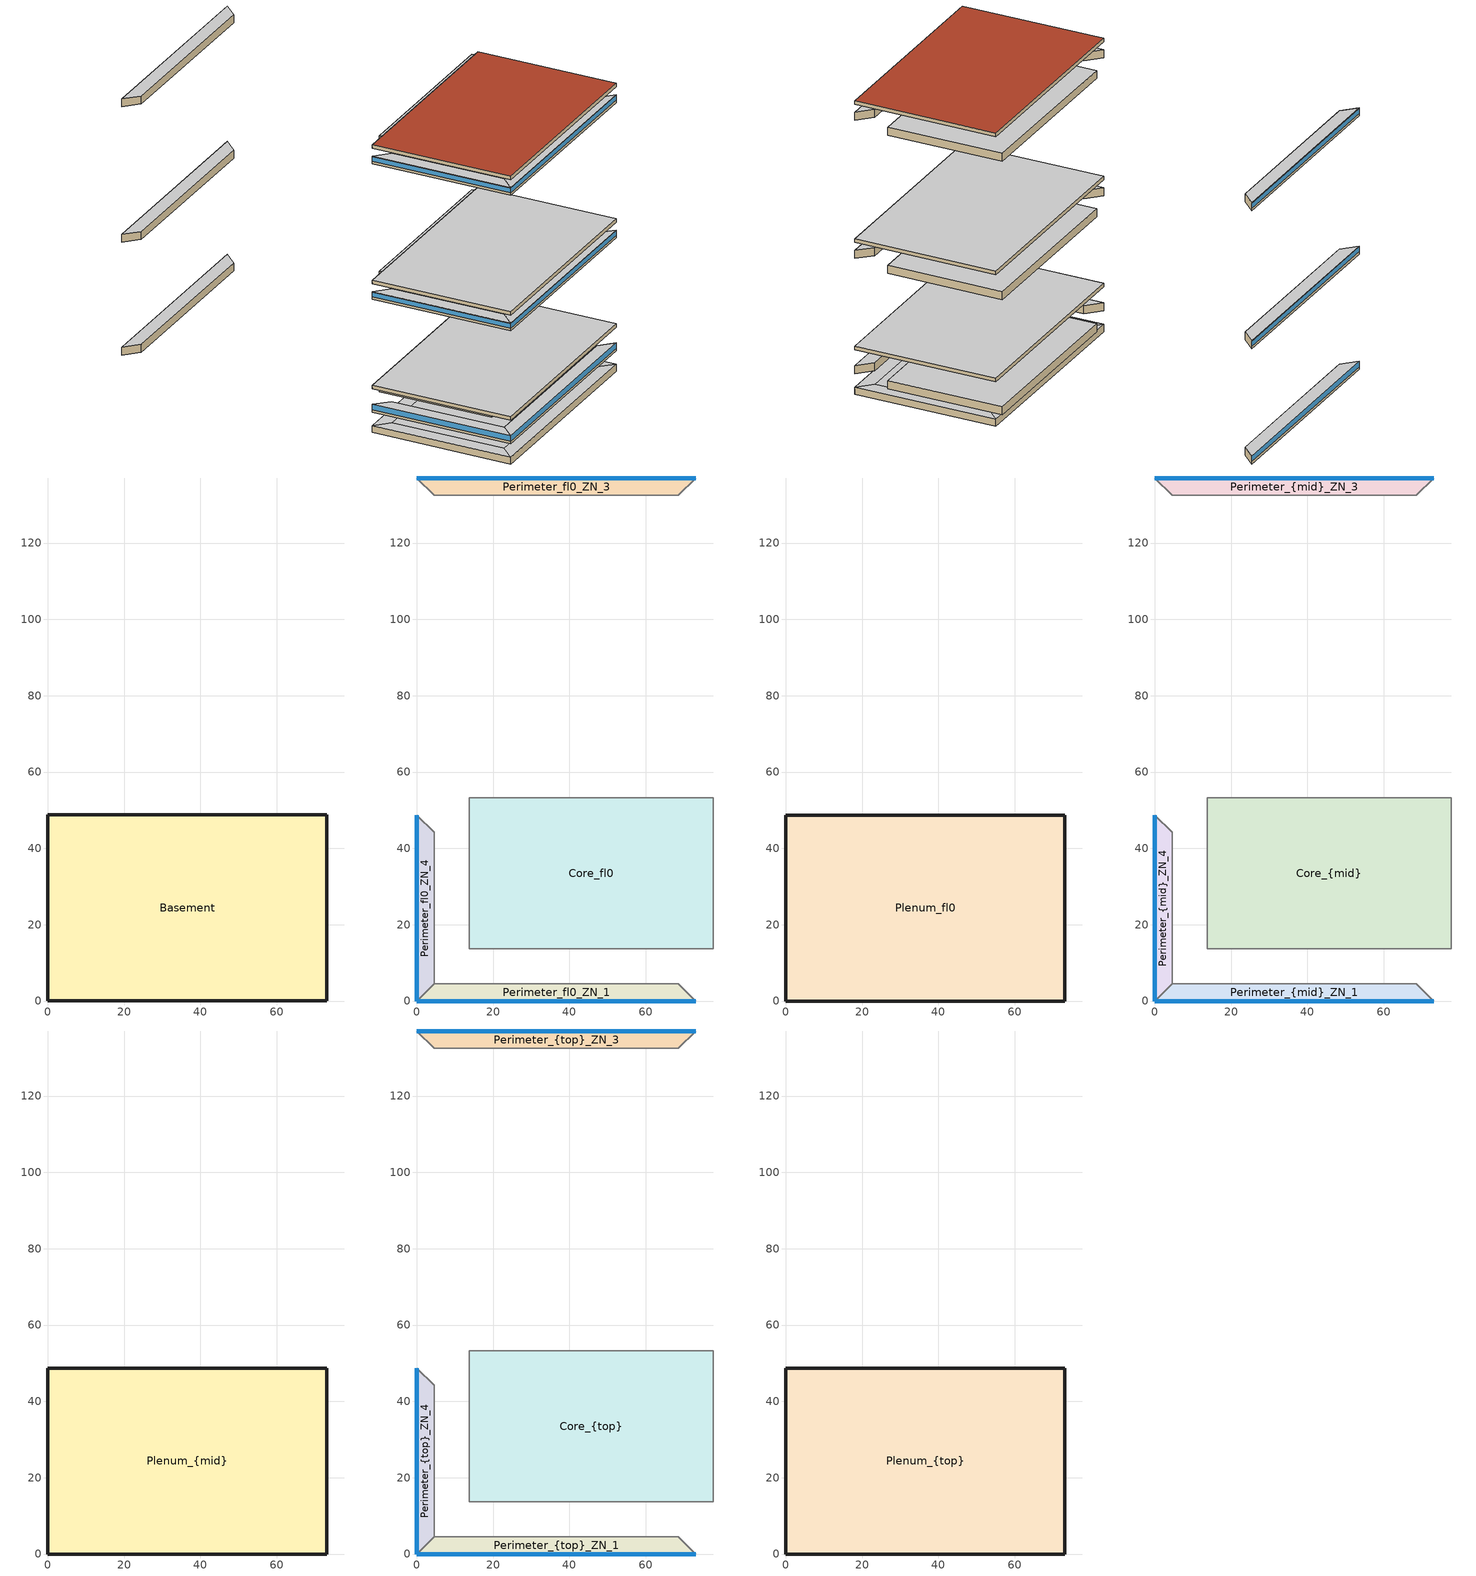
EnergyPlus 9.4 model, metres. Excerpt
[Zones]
Basement
 floor ground (ext-slab): 73.11,48.78 73.11,0.04 0,0.04 0,48.78 z-7.12
 wall ground (Underground Wall Non-res): 73.11,0.04 73.11,48.78 0,48.78 0,0.04 73.11,0.04 z-7.12:-4.68
 ceiling to Perimeter_fl0_ZN_2 (INT-FLOOR-UNDERSIDE): 68.53,4.61 73.11,0.04 73.11,48.78 68.53,44.2 z-4.68
Core_fl0
 floor to Basement (INT-FLOOR-TOPSIDE): 77.68,53.31 77.68,13.72 13.72,13.72 13.72,53.31 z0
 wall to Perimeter_fl0_ZN_2 (int-walls): 77.68,13.72 77.68,53.31 z0:2.74
 wall to Perimeter_fl0_ZN_3 (int-walls): 77.68,53.31 13.72,53.31 z0:2.74
 wall to Perimeter_fl0_ZN_1 (int-walls): 13.72,13.72 77.68,13.72 z0:2.74
 wall to Perimeter_fl0_ZN_4 (int-walls): 13.72,53.31 13.72,13.72 z0:2.74
Perimeter_fl0_ZN_1
 floor to Basement (INT-FLOOR-TOPSIDE): 68.53,4.57 73.11,0 0,0 4.57,4.57 z0
 wall outside (Mass Non-res Ext Wall): 0,0 73.11,0 z0:2.74
 wall to Perimeter_fl0_ZN_2 (int-walls): 73.11,0 68.53,4.57 z0:2.74
 wall to Perimeter_fl0_ZN_4 (int-walls): 4.57,4.57 0,0 z0:2.74
 window (Window Non-res Fixed): 0,0 73.11,0 z0.91:2.74
Perimeter_fl0_ZN_3
 floor to Basement (INT-FLOOR-TOPSIDE): 4.57,132.49 0,137.06 73.11,137.06 68.53,132.49 z0
 wall outside (Mass Non-res Ext Wall): 73.11,137.06 0,137.06 z0:2.74
 wall to Perimeter_fl0_ZN_2 (int-walls): 68.53,132.49 73.11,137.06 z0:2.74
 wall to Perimeter_fl0_ZN_4 (int-walls): 0,137.06 4.57,132.49 z0:2.74
 window (Window Non-res Fixed): 73.11,137.06 0,137.06 z0.91:2.74
Perimeter_fl0_ZN_4
 floor to Basement (INT-FLOOR-TOPSIDE): 4.57,4.57 0,0 0,48.74 4.57,44.16 z0
 wall outside (Mass Non-res Ext Wall): 0,48.74 0,0 z0:2.74
 window (Window Non-res Fixed): 0,48.74 0,0 z0.91:2.74
Plenum_fl0
 floor to Perimeter_fl0_ZN_1 (DropCeiling): 4.57,4.57 68.53,4.57 73.11,0 0,0 z8.23
 floor to Perimeter_fl0_ZN_2 (DropCeiling): 73.11,48.74 73.11,0 68.53,4.57 68.53,44.16 z8.23
 floor to Perimeter_fl0_ZN_3 (DropCeiling): 68.53,44.16 4.57,44.16 0,48.74 73.11,48.74 z8.23
 floor to Perimeter_fl0_ZN_4 (DropCeiling): 4.57,44.16 4.57,4.57 0,0 0,48.74 z8.23
 floor to Core_fl0 (DropCeiling): 68.53,4.57 4.57,4.57 4.57,44.16 68.53,44.16 z8.23
 wall outside (Mass Non-res Ext Wall): 73.11,0 73.11,48.74 0,48.74 0,0 73.11,0 z8.23:9.45
 ceiling adiabatic (INT-FLOOR-UNDERSIDE): 73.11,0 73.11,48.74 0,48.74 0,0 z9.45
Core_{mid}
 floor adiabatic (INT-FLOOR-TOPSIDE): 77.68,53.31 77.68,13.72 13.72,13.72 13.72,53.31 z39.63
 wall to Perimeter_{mid}_ZN_2 (int-walls): 77.68,13.72 77.68,53.31 z39.63:42.38
 wall to Perimeter_{mid}_ZN_3 (int-walls): 77.68,53.31 13.72,53.31 z39.63:42.38
 wall to Perimeter_{mid}_ZN_1 (int-walls): 13.72,13.72 77.68,13.72 z39.63:42.38
 wall to Perimeter_{mid}_ZN_4 (int-walls): 13.72,53.31 13.72,13.72 z39.63:42.38
Perimeter_{mid}_ZN_1
 floor adiabatic (INT-FLOOR-TOPSIDE): 68.53,4.57 73.11,0 0,0 4.57,4.57 z39.63
 wall outside (Mass Non-res Ext Wall): 0,0 73.11,0 z39.63:42.38
 wall to Perimeter_{mid}_ZN_2 (int-walls): 73.11,0 68.53,4.57 z39.63:42.38
 wall to Perimeter_{mid}_ZN_4 (int-walls): 4.57,4.57 0,0 z39.63:42.38
 window (Window Non-res Fixed): 0,0 73.11,0 z40.55:42.13
Perimeter_{mid}_ZN_3
 floor adiabatic (INT-FLOOR-TOPSIDE): 4.57,132.49 0,137.06 73.11,137.06 68.53,132.49 z39.63
 wall outside (Mass Non-res Ext Wall): 73.11,137.06 0,137.06 z39.63:42.38
 wall to Perimeter_{mid}_ZN_2 (int-walls): 68.53,132.49 73.11,137.06 z39.63:42.38
 wall to Perimeter_{mid}_ZN_4 (int-walls): 0,137.06 4.57,132.49 z39.63:42.38
 window (Window Non-res Fixed): 73.11,137.06 0,137.06 z40.55:42.13
Perimeter_{mid}_ZN_4
 floor adiabatic (INT-FLOOR-TOPSIDE): 4.57,4.57 0,0 0,48.74 4.57,44.16 z39.63
 wall outside (Mass Non-res Ext Wall): 0,48.74 0,0 z39.63:42.38
 window (Window Non-res Fixed): 0,48.74 0,0 z40.55:42.13
Plenum_{mid}
 floor to Perimeter_{mid}_ZN_1 (DropCeiling): 73.11,0 0,0 4.57,4.57 68.53,4.57 z45.12
 floor to Perimeter_{mid}_ZN_2 (DropCeiling): 73.11,0 68.53,4.57 68.53,44.16 73.11,48.74 z45.12
 floor to Perimeter_{mid}_ZN_3 (DropCeiling): 0,48.74 73.11,48.74 68.53,44.16 4.57,44.16 z45.12
 floor to Perimeter_{mid}_ZN_4 (DropCeiling): 0,0 0,48.74 4.57,44.16 4.57,4.57 z45.12
 floor to Core_{mid} (DropCeiling): 68.53,4.57 4.57,4.57 4.57,44.16 68.53,44.16 z45.12
 wall outside (Mass Non-res Ext Wall): 73.11,0 73.11,48.74 0,48.74 0,0 73.11,0 z45.12:46.34
 ceiling adiabatic (INT-FLOOR-UNDERSIDE): 73.11,48.74 0,48.74 0,0 73.11,0 z46.34
Core_{top}
 floor adiabatic (INT-FLOOR-TOPSIDE): 77.68,53.31 77.68,13.72 13.72,13.72 13.72,53.31 z87.19
 wall to Perimeter_{top}_ZN_2 (int-walls): 77.68,13.72 77.68,53.31 z87.19:89.93
 wall to Perimeter_{top}_ZN_3 (int-walls): 77.68,53.31 13.72,53.31 z87.19:89.93
 wall to Perimeter_{top}_ZN_1 (int-walls): 13.72,13.72 77.68,13.72 z87.19:89.93
 wall to Perimeter_{top}_ZN_4 (int-walls): 13.72,53.31 13.72,13.72 z87.19:89.93
Perimeter_{top}_ZN_1
 floor adiabatic (INT-FLOOR-TOPSIDE): 68.53,4.57 73.11,0 0,0 4.57,4.57 z87.19
 wall outside (Mass Non-res Ext Wall): 0,0 73.11,0 z87.19:89.93
 wall to Perimeter_{top}_ZN_2 (int-walls): 73.11,0 68.53,4.57 z87.19:89.93
 wall to Perimeter_{top}_ZN_4 (int-walls): 4.57,4.57 0,0 z87.19:89.93
 window (Window Non-res Fixed): 0,0 73.11,0 z88.1:89.69
Perimeter_{top}_ZN_3
 floor adiabatic (INT-FLOOR-TOPSIDE): 4.57,132.49 0,137.06 73.11,137.06 68.53,132.49 z87.19
 wall outside (Mass Non-res Ext Wall): 73.11,137.06 0,137.06 z87.19:89.93
 wall to Perimeter_{top}_ZN_2 (int-walls): 68.53,132.49 73.11,137.06 z87.19:89.93
 wall to Perimeter_{top}_ZN_4 (int-walls): 0,137.06 4.57,132.49 z87.19:89.93
 window (Window Non-res Fixed): 73.11,137.06 0,137.06 z88.1:89.69
Perimeter_{top}_ZN_4
 floor adiabatic (INT-FLOOR-TOPSIDE): 4.57,4.57 0,0 0,48.74 4.57,44.16 z87.19
 wall outside (Mass Non-res Ext Wall): 0,48.74 0,0 z87.19:89.93
 window (Window Non-res Fixed): 0,48.74 0,0 z88.1:89.69
Plenum_{top}
 floor to Perimeter_{top}_ZN_1 (DropCeiling): 73.11,0 0,0 4.57,4.57 68.53,4.57 z92.68
 floor to Perimeter_{top}_ZN_2 (DropCeiling): 73.11,0 68.53,4.57 68.53,44.16 73.11,48.74 z92.68
 floor to Perimeter_{top}_ZN_3 (DropCeiling): 0,48.74 73.11,48.74 68.53,44.16 4.57,44.16 z92.68
 floor to Perimeter_{top}_ZN_4 (DropCeiling): 0,0 0,48.74 4.57,44.16 4.57,4.57 z92.68
 floor to Core_{top} (DropCeiling): 4.57,44.16 68.53,44.16 68.53,4.57 4.57,4.57 z92.68
 wall outside (Mass Non-res Ext Wall): 73.11,0 73.11,48.74 0,48.74 0,0 73.11,0 z92.68:93.9
 roof outside (IEAD Non-res Roof): 73.11,0 73.11,48.74 0,48.74 0,0 z93.9
[Building]
Ref Bldg Large Office New2004_v1.3_5.0: 0, City, 0.04, 0.2, FullInteriorAndExterior, 25, 6
[Site:GroundTemperature:BuildingSurface]
19.91, 19.92, 19.91, 19.93, 19.95, 20.04, 20.33, 20.06, 20.44, 20.09, 19.99, 19.95
[Site:Location]
USA CA-SAN FRANCISCO: 37.62, -122.4, -8, 5
[Site:WaterMainsTemperature]
Correlation: , 13.08, 8
[Construction]
DropCeiling: Std AC02
IEAD Non-res Roof: Roof Membrane, IEAD NonRes Roof Insulation, Metal Decking
INT-FLOOR-TOPSIDE: MAT-CC05 4 HW CONCRETE, CP02 CARPET PAD
INT-FLOOR-UNDERSIDE: CP02 CARPET PAD, MAT-CC05 4 HW CONCRETE
InteriorFurnishings: Std Wood 6inch
Mass Non-res Ext Wall: 1IN Stucco, 8IN Concrete HW, Mass NonRes Wall Insulation, 1/2IN Gypsum
Underground Wall Non-res: 8IN Concrete HW, UGWall NonRes Insulation
Window Non-res Fixed: NonRes Fixed Assembly Window
ext-slab: HW CONCRETE, CP02 CARPET PAD
int-walls: 1/2IN Gypsum, 1/2IN Gypsum
[Material]
1/2IN Gypsum: Smooth, 0.0127, 0.16, 784.9, 830, 0.9, 0.92, 0.92
1IN Stucco: Smooth, 0.0253, 0.6918, 1858, 837, 0.9, 0.92, 0.92
8IN CONCRETE HW: Rough, 0.2032, 1.311, 2240, 836.8, 0.9, 0.7, 0.7
HW CONCRETE; MAT-CC05 4 HW CONCRETE: Rough, 0.1016, 1.311, 2240, 836.8, 0.9, 0.7, 0.7
IEAD NonRes Roof Insulation: MediumRough, 0.1247, 0.049, 265, 836.8, 0.9, 0.7, 0.7
Mass NonRes Wall Insulation: MediumRough, 0.03654, 0.049, 265, 836.8, 0.9, 0.7, 0.7
Metal Decking: MediumSmooth, 0.0015, 45.01, 7680, 418.4, 0.9, 0.7, 0.3
Roof Membrane: VeryRough, 0.0095, 0.16, 1121, 1460, 0.9, 0.7, 0.7
Std AC02: MediumSmooth, 0.0127, 0.057, 288, 1339, 0.9, 0.7, 0.2
Std Wood 6inch: MediumSmooth, 0.15, 0.12, 540, 1210, 0.9, 0.7, 0.7
UGWall NonRes Insulation: MediumRough, 0.0001, 0.049, 265, 836.8, 0.9, 0.7, 0.7
[Material:NoMass]
CP02 CARPET PAD: VeryRough, 0.2165, 0.9, 0.7, 0.8
[WindowMaterial:SimpleGlazingSystem]
NonRes Fixed Assembly Window: 6.927, 0.39
[ElectricEquipment]
Basement_PlugMisc_Equip: Basement, BLDG_EQUIP_SCH, Watts/Area, , 10.76, , 0, 0.5, 0, General
Core_fl0_PlugMisc_Equip: Core_fl0, BLDG_EQUIP_SCH, Watts/Area, , 10.76, , 0, 0.5, 0, General
Core_{mid}_PlugMisc_Equip: Core_{mid}, BLDG_EQUIP_SCH, Watts/Area, , 10.76, , 0, 0.5, 0, General
Core_{top}_PlugMisc_Equip: Core_{top}, BLDG_EQUIP_SCH, Watts/Area, , 10.76, , 0, 0.5, 0, General
Perimeter_fl0_ZN_1_PlugMisc_Equip: Perimeter_fl0_ZN_1, BLDG_EQUIP_SCH, Watts/Area, , 10.76, , 0, 0.5, 0, General
Perimeter_fl0_ZN_2_PlugMisc_Equip: Perimeter_fl0_ZN_2, BLDG_EQUIP_SCH, Watts/Area, , 10.76, , 0, 0.5, 0, General
Perimeter_fl0_ZN_3_PlugMisc_Equip: Perimeter_fl0_ZN_3, BLDG_EQUIP_SCH, Watts/Area, , 10.76, , 0, 0.5, 0, General
Perimeter_fl0_ZN_4_PlugMisc_Equip: Perimeter_fl0_ZN_4, BLDG_EQUIP_SCH, Watts/Area, , 10.76, , 0, 0.5, 0, General
Perimeter_{mid}_ZN_1_PlugMisc_Equip: Perimeter_{mid}_ZN_1, BLDG_EQUIP_SCH, Watts/Area, , 10.76, , 0, 0.5, 0, General
Perimeter_{mid}_ZN_2_PlugMisc_Equip: Perimeter_{mid}_ZN_2, BLDG_EQUIP_SCH, Watts/Area, , 10.76, , 0, 0.5, 0, General
Perimeter_{mid}_ZN_3_PlugMisc_Equip: Perimeter_{mid}_ZN_3, BLDG_EQUIP_SCH, Watts/Area, , 10.76, , 0, 0.5, 0, General
Perimeter_{mid}_ZN_4_PlugMisc_Equip: Perimeter_{mid}_ZN_4, BLDG_EQUIP_SCH, Watts/Area, , 10.76, , 0, 0.5, 0, General
Perimeter_{top}_ZN_1_PlugMisc_Equip: Perimeter_{top}_ZN_1, BLDG_EQUIP_SCH, Watts/Area, , 10.76, , 0, 0.5, 0, General
Perimeter_{top}_ZN_2_PlugMisc_Equip: Perimeter_{top}_ZN_2, BLDG_EQUIP_SCH, Watts/Area, , 10.76, , 0, 0.5, 0, General
Perimeter_{top}_ZN_3_PlugMisc_Equip: Perimeter_{top}_ZN_3, BLDG_EQUIP_SCH, Watts/Area, , 10.76, , 0, 0.5, 0, General
Perimeter_{top}_ZN_4_PlugMisc_Equip: Perimeter_{top}_ZN_4, BLDG_EQUIP_SCH, Watts/Area, , 10.76, , 0, 0.5, 0, General
[Exterior:FuelEquipment]
Elevators: Electricity, BLDG_ELEVATORS, 244400, Elevators
[Exterior:Lights]
Exterior Facade Lighting: ALWAYS_ON, 51260, AstronomicalClock, Exterior Facade Lighting
[InternalMass]
Basement Internal Mass: InteriorFurnishings, Basement, 7126
Core_fl0 Internal Mass: InteriorFurnishings, Core_fl0, 5065
Core_{mid} Internal Mass: InteriorFurnishings, Core_{mid}, 5065
Core_{top} Internal Mass: InteriorFurnishings, Core_{top}, 5065
Perimeter_fl0_ZN_1 Internal Mass: InteriorFurnishings, Perimeter_fl0_ZN_1, 626.8
Perimeter_fl0_ZN_2 Internal Mass: InteriorFurnishings, Perimeter_fl0_ZN_2, 404
Perimeter_fl0_ZN_3 Internal Mass: InteriorFurnishings, Perimeter_fl0_ZN_3, 626.8
Perimeter_fl0_ZN_4 Internal Mass: InteriorFurnishings, Perimeter_fl0_ZN_4, 404
Perimeter_{mid}_ZN_1 Internal Mass: InteriorFurnishings, Perimeter_{mid}_ZN_1, 626.8
Perimeter_{mid}_ZN_2 Internal Mass: InteriorFurnishings, Perimeter_{mid}_ZN_2, 404
Perimeter_{mid}_ZN_3 Internal Mass: InteriorFurnishings, Perimeter_{mid}_ZN_3, 626.8
Perimeter_{mid}_ZN_4 Internal Mass: InteriorFurnishings, Perimeter_{mid}_ZN_4, 404
Perimeter_{top}_ZN_1 Internal Mass: InteriorFurnishings, Perimeter_{top}_ZN_1, 626.8
Perimeter_{top}_ZN_2 Internal Mass: InteriorFurnishings, Perimeter_{top}_ZN_2, 404
Perimeter_{top}_ZN_3 Internal Mass: InteriorFurnishings, Perimeter_{top}_ZN_3, 626.8
Perimeter_{top}_ZN_4 Internal Mass: InteriorFurnishings, Perimeter_{top}_ZN_4, 404
[Lights]
Basement_Lights: Basement, BLDG_LIGHT_SCH, Watts/Area, , 10.76, , 0, 0.7, 0.2, 1, General, No
Core_fl0_Lights: Core_fl0, BLDG_LIGHT_SCH, Watts/Area, , 10.76, , 0, 0.7, 0.2, 1, General, No
Core_{mid}_Lights: Core_{mid}, BLDG_LIGHT_SCH, Watts/Area, , 10.76, , 0, 0.7, 0.2, 1, General, No
Core_{top}_Lights: Core_{top}, BLDG_LIGHT_SCH, Watts/Area, , 10.76, , 0, 0.7, 0.2, 1, General, No
Perimeter_fl0_ZN_1_Lights: Perimeter_fl0_ZN_1, BLDG_LIGHT_SCH, Watts/Area, , 10.76, , 0, 0.7, 0.2, 1, General, No
Perimeter_fl0_ZN_2_Lights: Perimeter_fl0_ZN_2, BLDG_LIGHT_SCH, Watts/Area, , 10.76, , 0, 0.7, 0.2, 1, General, No
Perimeter_fl0_ZN_3_Lights: Perimeter_fl0_ZN_3, BLDG_LIGHT_SCH, Watts/Area, , 10.76, , 0, 0.7, 0.2, 1, General, No
Perimeter_fl0_ZN_4_Lights: Perimeter_fl0_ZN_4, BLDG_LIGHT_SCH, Watts/Area, , 10.76, , 0, 0.7, 0.2, 1, General, No
Perimeter_{mid}_ZN_1_Lights: Perimeter_{mid}_ZN_1, BLDG_LIGHT_SCH, Watts/Area, , 10.76, , 0, 0.7, 0.2, 1, General, No
Perimeter_{mid}_ZN_2_Lights: Perimeter_{mid}_ZN_2, BLDG_LIGHT_SCH, Watts/Area, , 10.76, , 0, 0.7, 0.2, 1, General, No
Perimeter_{mid}_ZN_3_Lights: Perimeter_{mid}_ZN_3, BLDG_LIGHT_SCH, Watts/Area, , 10.76, , 0, 0.7, 0.2, 1, General, No
Perimeter_{mid}_ZN_4_Lights: Perimeter_{mid}_ZN_4, BLDG_LIGHT_SCH, Watts/Area, , 10.76, , 0, 0.7, 0.2, 1, General, No
Perimeter_{top}_ZN_1_Lights: Perimeter_{top}_ZN_1, BLDG_LIGHT_SCH, Watts/Area, , 10.76, , 0, 0.7, 0.2, 1, General, No
Perimeter_{top}_ZN_2_Lights: Perimeter_{top}_ZN_2, BLDG_LIGHT_SCH, Watts/Area, , 10.76, , 0, 0.7, 0.2, 1, General, No
Perimeter_{top}_ZN_3_Lights: Perimeter_{top}_ZN_3, BLDG_LIGHT_SCH, Watts/Area, , 10.76, , 0, 0.7, 0.2, 1, General, No
Perimeter_{top}_ZN_4_Lights: Perimeter_{top}_ZN_4, BLDG_LIGHT_SCH, Watts/Area, , 10.76, , 0, 0.7, 0.2, 1, General, No
[OtherEquipment]
Spawn-Zone-Core_{mid}-RadiantGains: None, Core_{mid}, Spawn-RadiantGains-Schedule, EquipmentLevel, 0, 0, 0, 0, 1, 0
Spawn-Zone-Plenum_{mid}-RadiantGains: None, Plenum_{mid}, Spawn-RadiantGains-Schedule, EquipmentLevel, 0, 0, 0, 0, 1, 0
Spawn-Zone-Perimeter_{mid}_ZN_1-RadiantGains: None, Perimeter_{mid}_ZN_1, Spawn-RadiantGains-Schedule, EquipmentLevel, 0, 0, 0, 0, 1, 0
Spawn-Zone-Perimeter_{mid}_ZN_2-RadiantGains: None, Perimeter_{mid}_ZN_2, Spawn-RadiantGains-Schedule, EquipmentLevel, 0, 0, 0, 0, 1, 0
Spawn-Zone-Perimeter_{mid}_ZN_3-RadiantGains: None, Perimeter_{mid}_ZN_3, Spawn-RadiantGains-Schedule, EquipmentLevel, 0, 0, 0, 0, 1, 0
Spawn-Zone-Perimeter_{mid}_ZN_4-RadiantGains: None, Perimeter_{mid}_ZN_4, Spawn-RadiantGains-Schedule, EquipmentLevel, 0, 0, 0, 0, 1, 0
[People]
Basement People: Basement, BLDG_OCC_SCH, Area/Person, , , 37.16, 0.3, Autocalculate, ACTIVITY_SCH, , No, ZoneAveraged, , WORK_EFF_SCH, ClothingInsulationSchedule, , CLOTHING_SCH, AIR_VELO_SCH, Fanger
Core_fl0 People: Core_fl0, BLDG_OCC_SCH, Area/Person, , , 18.58, 0.3, Autocalculate, ACTIVITY_SCH, , No, ZoneAveraged, , WORK_EFF_SCH, ClothingInsulationSchedule, , CLOTHING_SCH, AIR_VELO_SCH, Fanger
Core_{mid} People: Core_{mid}, BLDG_OCC_SCH, Area/Person, , , 18.58, 0.3, Autocalculate, ACTIVITY_SCH, , No, ZoneAveraged, , WORK_EFF_SCH, ClothingInsulationSchedule, , CLOTHING_SCH, AIR_VELO_SCH, Fanger
Core_{top} People: Core_{top}, BLDG_OCC_SCH, Area/Person, , , 18.58, 0.3, Autocalculate, ACTIVITY_SCH, , No, ZoneAveraged, , WORK_EFF_SCH, ClothingInsulationSchedule, , CLOTHING_SCH, AIR_VELO_SCH, Fanger
Perimeter_fl0_ZN_1 People: Perimeter_fl0_ZN_1, BLDG_OCC_SCH, Area/Person, , , 18.58, 0.3, Autocalculate, ACTIVITY_SCH, , No, ZoneAveraged, , WORK_EFF_SCH, ClothingInsulationSchedule, , CLOTHING_SCH, AIR_VELO_SCH, Fanger
Perimeter_fl0_ZN_2 People: Perimeter_fl0_ZN_2, BLDG_OCC_SCH, Area/Person, , , 18.58, 0.3, Autocalculate, ACTIVITY_SCH, , No, ZoneAveraged, , WORK_EFF_SCH, ClothingInsulationSchedule, , CLOTHING_SCH, AIR_VELO_SCH, Fanger
Perimeter_fl0_ZN_3 People: Perimeter_fl0_ZN_3, BLDG_OCC_SCH, Area/Person, , , 18.58, 0.3, Autocalculate, ACTIVITY_SCH, , No, ZoneAveraged, , WORK_EFF_SCH, ClothingInsulationSchedule, , CLOTHING_SCH, AIR_VELO_SCH, Fanger
Perimeter_fl0_ZN_4 People: Perimeter_fl0_ZN_4, BLDG_OCC_SCH, Area/Person, , , 18.58, 0.3, Autocalculate, ACTIVITY_SCH, , No, ZoneAveraged, , WORK_EFF_SCH, ClothingInsulationSchedule, , CLOTHING_SCH, AIR_VELO_SCH, Fanger
Perimeter_{mid}_ZN_1 People: Perimeter_{mid}_ZN_1, BLDG_OCC_SCH, Area/Person, , , 18.58, 0.3, Autocalculate, ACTIVITY_SCH, , No, ZoneAveraged, , WORK_EFF_SCH, ClothingInsulationSchedule, , CLOTHING_SCH, AIR_VELO_SCH, Fanger
Perimeter_{mid}_ZN_2 People: Perimeter_{mid}_ZN_2, BLDG_OCC_SCH, Area/Person, , , 18.58, 0.3, Autocalculate, ACTIVITY_SCH, , No, ZoneAveraged, , WORK_EFF_SCH, ClothingInsulationSchedule, , CLOTHING_SCH, AIR_VELO_SCH, Fanger
Perimeter_{mid}_ZN_3 People: Perimeter_{mid}_ZN_3, BLDG_OCC_SCH, Area/Person, , , 18.58, 0.3, Autocalculate, ACTIVITY_SCH, , No, ZoneAveraged, , WORK_EFF_SCH, ClothingInsulationSchedule, , CLOTHING_SCH, AIR_VELO_SCH, Fanger
Perimeter_{mid}_ZN_4 People: Perimeter_{mid}_ZN_4, BLDG_OCC_SCH, Area/Person, , , 18.58, 0.3, Autocalculate, ACTIVITY_SCH, , No, ZoneAveraged, , WORK_EFF_SCH, ClothingInsulationSchedule, , CLOTHING_SCH, AIR_VELO_SCH, Fanger
Perimeter_{top}_ZN_1 People: Perimeter_{top}_ZN_1, BLDG_OCC_SCH, Area/Person, , , 18.58, 0.3, Autocalculate, ACTIVITY_SCH, , No, ZoneAveraged, , WORK_EFF_SCH, ClothingInsulationSchedule, , CLOTHING_SCH, AIR_VELO_SCH, Fanger
Perimeter_{top}_ZN_2 People: Perimeter_{top}_ZN_2, BLDG_OCC_SCH, Area/Person, , , 18.58, 0.3, Autocalculate, ACTIVITY_SCH, , No, ZoneAveraged, , WORK_EFF_SCH, ClothingInsulationSchedule, , CLOTHING_SCH, AIR_VELO_SCH, Fanger
Perimeter_{top}_ZN_3 People: Perimeter_{top}_ZN_3, BLDG_OCC_SCH, Area/Person, , , 18.58, 0.3, Autocalculate, ACTIVITY_SCH, , No, ZoneAveraged, , WORK_EFF_SCH, ClothingInsulationSchedule, , CLOTHING_SCH, AIR_VELO_SCH, Fanger
Perimeter_{top}_ZN_4 People: Perimeter_{top}_ZN_4, BLDG_OCC_SCH, Area/Person, , , 18.58, 0.3, Autocalculate, ACTIVITY_SCH, , No, ZoneAveraged, , WORK_EFF_SCH, ClothingInsulationSchedule, , CLOTHING_SCH, AIR_VELO_SCH, Fanger
[UtilityCost:Charge:Simple]
SummerOnPeakDemandCharge: PGE_E-19_MediumGeneralTOUDemandService, PeakDemand, Summer, DemandCharges, 13.51
SummerMidPeakDemandCharge: PGE_E-19_MediumGeneralTOUDemandService, MidPeakDemand, Summer, DemandCharges, 3.75
SummerDemandCharge: PGE_E-19_MediumGeneralTOUDemandService, totalDemand, Summer, DemandCharges, 3.18
WinterMidPeakDemandCharge: PGE_E-19_MediumGeneralTOUDemandService, MidPeakDemand, Winter, DemandCharges, 3.69
WinterDemandCharge: PGE_E-19_MediumGeneralTOUDemandService, totalDemand, Winter, DemandCharges, 3.18
SummerPeakEnergyCharge: PGE_E-19_MediumGeneralTOUDemandService, PeakEnergy, Summer, EnergyCharges, 0.1575
SummerMidPeakEnergyCharge: PGE_E-19_MediumGeneralTOUDemandService, MidPeakEnergy, Summer, EnergyCharges, 0.09613
SummerOffPeakEnergyCharge: PGE_E-19_MediumGeneralTOUDemandService, OffPeakEnergy, Summer, EnergyCharges, 0.08203
WinterMidPeakEnergyCharge: PGE_E-19_MediumGeneralTOUDemandService, MidPeakEnergy, Winter, EnergyCharges, 0.1018
WinterOffPeakEnergyCharge: PGE_E-19_MediumGeneralTOUDemandService, OffPeakEnergy, Winter, EnergyCharges, 0.08203
TaxofEightPercent: PGE_E-19_MediumGeneralTOUDemandService, subtotal, Annual, Taxes, 0.08
SummerEnergyCharge: PGE_A-10MediumGeneralDemandService, totalEnergy, Summer, EnergyCharges, 0.1416
WinterEnergyCharge: PGE_A-10MediumGeneralDemandService, totalEnergy, Winter, EnergyCharges, 0.103
SummerDemandCharge: PGE_A-10MediumGeneralDemandService, totalDemand, Summer, DemandCharges, 6.56
WinterDemandCharge: PGE_A-10MediumGeneralDemandService, totalDemand, Winter, DemandCharges, 1.58
TaxofEightPercent: PGE_A-10MediumGeneralDemandService, subtotal, Annual, Taxes, 0.08
SummerEnergyCharge: PGE_A-1SmallGeneralService, totalEnergy, Summer, EnergyCharges, 0.1794
WinterEnergyCharge: PGE_A-1SmallGeneralService, totalEnergy, Winter, EnergyCharges, 0.1179
TaxofEightPercent: PGE_A-1SmallGeneralService, subtotal, Annual, Taxes, 0.08
MonthlyRateGasCharge: CA_EIAMonthlyRateGas, totalEnergy, Annual, EnergyCharges, CA_MonthlyGasRates
TaxofEightPercent: CA_EIAMonthlyRateGas, SubTotal, Annual, Taxes, 0.08
[UtilityCost:Qualify]
MinDemand500kw: PGE_E-19_MediumGeneralTOUDemandService, TotalDemand, Minimum, 500, Annual, Count, 12
MaxDemand500kw: PGE_A-10MediumGeneralDemandService, TotalDemand, Maximum, 500, Annual, Count, 1
MaxDemand500kw: PGE_A-1SmallGeneralService, TotalDemand, Maximum, 500, Annual, Count, 1
MaxEnergy4200kwh: PGE_A-1SmallGeneralService, TotalEnergy, Maximum, 4200, Annual, Count, 1
[UtilityCost:Tariff]
CA_EIAMonthlyRateGas: NaturalGas:Facility, MCF, , , , , , , 0, , , , Comm Gas
PGE_A-1SmallGeneralService: Electricity:Facility, kWh, , , , PGESeasonsSchedule, , HalfHour, 7.31, , , , Comm Elect
PGE_A-10MediumGeneralDemandService: Electricity:Facility, kWh, , , , PGESeasonsSchedule, , HalfHour, 67.64, , , , Comm Elect
PGE_E-19_MediumGeneralTOUDemandService: Electricity:Facility, kWh, , , PGETOUSched, PGESeasonsSchedule, , HalfHour, 174.9, , , , Comm Elect
[UtilityCost:Variable]
CA_MonthlyGasRates: CA_EIAMonthlyRateGas, Currency, 9.37, 8.88, 8.2, 7.29, 7.82, 8.26, 8.23, 8.21, 7.9, 8.09, 7.64, 8.43
[Zone]
Basement: 0, 0, 0.04, -2.239, 1, 1, , , Autocalculate, , , Yes
Core_fl0: 0, 4.573, 4.573, 0, 1, 1, , , Autocalculate, , , Yes
Core_{mid}: 0, 4.573, 4.573, {midZ}, 1, 1, , , Autocalculate, , , Yes
Core_{top}: 0, 4.573, 4.573, {topZ}, 1, 1, , , Autocalculate, , , Yes
Plenum_fl0: 0, 0, 0, 2.744, 1, 1, , , Autocalculate, , , No
Plenum_{mid}: 0, 0, 0, {midZP}, 1, 1, , , Autocalculate, , , No
Plenum_{top}: 0, 0, 0, {topZP}, 1, 1, , , Autocalculate, , , No
Perimeter_fl0_ZN_1; Perimeter_fl0_ZN_4: 0, 0, 0, 0, 1, 1, , , Autocalculate, , , Yes
Perimeter_fl0_ZN_2: 0, 68.53, 0, 0, 1, 1, , , Autocalculate, , , Yes
Perimeter_fl0_ZN_3: 0, 0, 44.16, 0, 1, 1, , , Autocalculate, , , Yes
Perimeter_{mid}_ZN_1; Perimeter_{mid}_ZN_4: 0, 0, 0, {midZ}, 1, 1, , , Autocalculate, , , Yes
Perimeter_{mid}_ZN_2: 0, 68.53, 0, {midZ}, 1, 1, , , Autocalculate, , , Yes
Perimeter_{mid}_ZN_3: 0, 0, 44.16, {midZ}, 1, 1, , , Autocalculate, , , Yes
Perimeter_{top}_ZN_1; Perimeter_{top}_ZN_4: 0, 0, 0, {topZ}, 1, 1, , , Autocalculate, , , Yes
Perimeter_{top}_ZN_2: 0, 68.53, 0, {topZ}, 1, 1, , , Autocalculate, , , Yes
Perimeter_{top}_ZN_3: 0, 0, 44.16, {topZ}, 1, 1, , , Autocalculate, , , Yes
[Schedule:Compact]
ACTIVITY_SCH: Any Number, Through: 12/31, For: AllDays, Until: 24:00, 120
AIR_VELO_SCH: Any Number, Through: 12/31, For: AllDays, Until: 24:00, 0.2
ALWAYS_ON: On/Off, Through: 12/31, For: AllDays, Until: 24:00, 1
BLDG_ELEVATORS: Fraction, Through: 12/31, For: AllDays, Until: 04:00, 0.05, Until: 05:00, 0.1, Until: 06:00, 0.2, Until: 07:00, 0.4, Until: 09:00, 0.5, Until: 10:00, 0.35, Until: 16:00, 0.15, Until: 17:00, 0.35, Until: 19:00, 0.5, Until: 21:00, 0.4, Until: 22:00, 0.3, Until: 23:00, 0.2, Until: 24:00, 0.1
BLDG_EQUIP_SCH: Fraction, Through: 12/31, For: Weekdays, Until: 08:00, 0.4, Until: 12:00, 0.9, Until: 13:00, 0.8, Until: 17:00, 0.9, Until: 18:00, 0.8, Until: 20:00, 0.6, Until: 22:00, 0.5, Until: 24:00, 0.4, For: Saturday, Until: 06:00, 0.3, Until: 08:00, 0.4, Until: 14:00, 0.5, Until: 17:00, 0.35, Until: 24:00, 0.3, For: SummerDesignDay, Until: 24:00, 1, For: WinterDesignDay, Until: 24:00, 0, For: AllOtherDays, Until: 24:00, 0.3
BLDG_LIGHT_SCH: Fraction, Through: 12/31, For: Weekdays, Until: 05:00, 0.05, Until: 07:00, 0.1, Until: 08:00, 0.3, Until: 17:00, 0.9, Until: 18:00, 0.7, Until: 20:00, 0.5, Until: 22:00, 0.3, Until: 23:00, 0.1, Until: 24:00, 0.05, For: Saturday, Until: 06:00, 0.05, Until: 08:00, 0.1, Until: 14:00, 0.5, Until: 17:00, 0.15, Until: 24:00, 0.05, For: SummerDesignDay, Until: 24:00, 1, For: WinterDesignDay, Until: 24:00, 0, For: AllOtherDays, Until: 24:00, 0.05
BLDG_OCC_SCH: Fraction, Through: 12/31, For: SummerDesignDay, Until: 06:00, 0, Until: 22:00, 1, Until: 24:00, 0.05, For: Weekdays, Until: 06:00, 0, Until: 07:00, 0.1, Until: 08:00, 0.2, Until: 12:00, 0.95, Until: 13:00, 0.5, Until: 17:00, 0.95, Until: 18:00, 0.7, Until: 20:00, 0.4, Until: 22:00, 0.1, Until: 24:00, 0.05, For: Saturday, Until: 06:00, 0, Until: 08:00, 0.1, Until: 14:00, 0.5, Until: 17:00, 0.1, Until: 24:00, 0, For: AllOtherDays, Until: 24:00, 0
CLOTHING_SCH: Any Number, Through: 04/30, For: AllDays, Until: 24:00, 1, Through: 09/30, For: AllDays, Until: 24:00, 0.5, Through: 12/31, For: AllDays, Until: 24:00, 1
PGESeasonsSchedule: Number, Through: 4/30, For: AllDays, Until: 24:00, 1, Through: 10/31, For: AllDays, Until: 24:00, 3, Through: 12/31, For: AllDays, Until: 24:00, 1
PGETOUSched: Number, Through: 4/30, For: WeekDays, Until: 8:30, 3, Until: 21:30, 4, Until: 24:00, 3, For: AllOtherDays, Until: 24:00, 3, Through: 10/31, For: WeekDays, Until: 8:30, 3, Until: 12:00, 4, Until: 18:00, 1, Until: 21:30, 4, Until: 24:00, 3, For: AllOtherDays, Until: 24:00, 3, Through: 12/31, For: WeekDays, Until: 10:00, 3, Until: 22:00, 1, Until: 24:00, 3, For: AllOtherDays, Until: 24:00, 3
WORK_EFF_SCH: Fraction, Through: 12/31, For: AllDays, Until: 24:00, 0
[Schedule:Constant]
Spawn-RadiantGains-Schedule: 1
